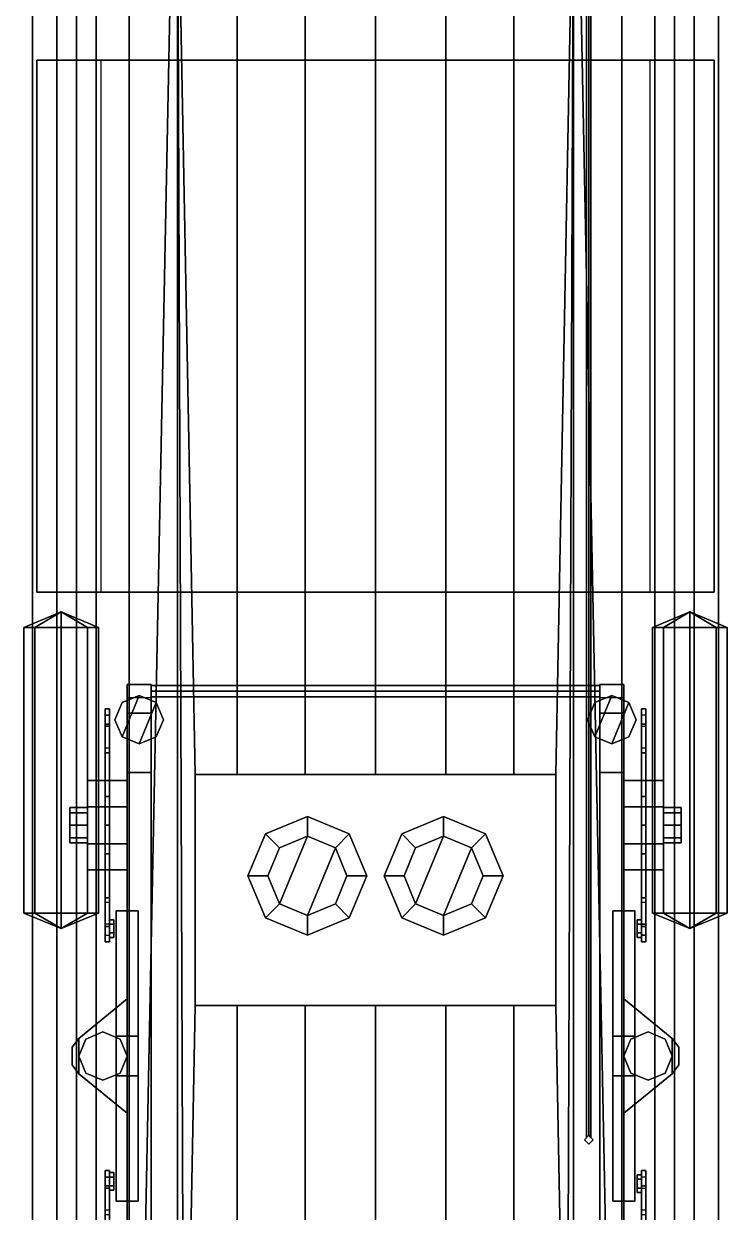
# Model space of a CAD drawing. Extents: x -1.7 to 1.7, y -8.6 to 8.6.
# Drawn here: x -1.6 to 1.6, y -4.12 to 1.28 of the extents above; entities that cross this region are included whole.
import ezdxf

# ---------------------------------------------------------------- set-up
doc = ezdxf.new("R2010")
doc.units = 0
doc.layers.get('0').update_dxf_attribs({"linetype": 'CONTINUOUS'})
doc.layers.add('BOGIE', color=5, linetype='CONTINUOUS')
doc.layers.add('ROOF', color=1, linetype='CONTINUOUS')

msp = doc.modelspace()

# ---------------------------------------------------------------- linework, layer by layer
for points in [[(-1.56, 6.19, 1.78), (-1.56, -7.92, 1.54), (-1.56, -7.92, 3.96), (-1.56, 6.75, 3.96)], [(1.56, -7.92, 1.54), (1.56, 6.19, 1.78), (1.56, 6.75, 3.96), (1.56, -7.92, 3.96)], [(-1.56, 6.39, 1.54), (-1.56, -7.92, 1.54), (-1.56, -7.92, 1.54), (-1.56, 6.19, 1.78)], [(1.56, -7.92, 1.54), (1.56, 6.39, 1.54), (1.56, 6.19, 1.78), (1.56, -7.92, 1.54)], [(-1.54, 1.12, 0.65), (-1.54, -1.3, 0.65), (-1.54, -1.3, 1.54), (-1.54, 1.12, 1.54)], [(1.54, 1.12, 1.54), (1.54, 1.12, 0.65), (-1.54, 1.12, 0.65), (-1.54, 1.12, 1.54)], [(1.54, 1.12, 0.65), (1.25, 1.12, 0.4), (-1.25, 1.12, 0.4), (-1.54, 1.12, 0.65)], [(-1.25, 1.12, 0.4), (-1.25, -1.3, 0.4), (-1.54, -1.3, 0.65), (-1.54, 1.12, 0.65)], [(1.54, -1.3, 0.65), (1.25, -1.3, 0.4), (1.25, 1.12, 0.4), (1.54, 1.12, 0.65)], [(1.54, -1.3, 1.54), (1.54, -1.3, 0.65), (1.54, 1.12, 0.65), (1.54, 1.12, 1.54)], [(-1.54, -1.3, 1.54), (-1.54, -1.3, 0.65), (1.54, -1.3, 0.65), (1.54, -1.3, 1.54)], [(-1.54, -1.3, 0.65), (-1.25, -1.3, 0.4), (1.25, -1.3, 0.4), (1.54, -1.3, 0.65)], [(-1.5502, -1.46, 1.2598), (-1.6, -1.46, 1.38), (-1.43, -1.39, 1.38)], [(-1.6, -1.46, 1.38), (-1.5502, -1.46, 1.5002), (-1.43, -1.39, 1.38)], [(-1.43, -1.46, 1.21), (-1.5502, -1.46, 1.2598), (-1.43, -1.39, 1.38)], [(-1.5502, -1.46, 1.5002), (-1.43, -1.46, 1.55), (-1.43, -1.39, 1.38)], [(-1.26, -1.46, 1.38), (-1.3098, -1.46, 1.2598), (-1.43, -1.39, 1.38)], [(-1.3098, -1.46, 1.2598), (-1.43, -1.46, 1.21), (-1.43, -1.39, 1.38)], [(-1.43, -1.46, 1.55), (-1.3098, -1.46, 1.5002), (-1.43, -1.39, 1.38)], [(-1.3098, -1.46, 1.5002), (-1.26, -1.46, 1.38), (-1.43, -1.39, 1.38)], [(1.3098, -1.46, 1.2598), (1.26, -1.46, 1.38), (1.43, -1.39, 1.38)], [(1.26, -1.46, 1.38), (1.3098, -1.46, 1.5002), (1.43, -1.39, 1.38)], [(1.43, -1.46, 1.21), (1.3098, -1.46, 1.2598), (1.43, -1.39, 1.38)], [(1.3098, -1.46, 1.5002), (1.43, -1.46, 1.55), (1.43, -1.39, 1.38)], [(1.6, -1.46, 1.38), (1.5502, -1.46, 1.2598), (1.43, -1.39, 1.38)], [(1.5502, -1.46, 1.2598), (1.43, -1.46, 1.21), (1.43, -1.39, 1.38)], [(1.43, -1.46, 1.55), (1.5502, -1.46, 1.5002), (1.43, -1.39, 1.38)], [(1.5502, -1.46, 1.5002), (1.6, -1.46, 1.38), (1.43, -1.39, 1.38)], [(-1.5502, -1.46, 1.5002), (-1.6, -1.46, 1.38), (-1.6, -2.76, 1.38), (-1.5502, -2.76, 1.5002)], [(-1.6, -1.46, 1.38), (-1.5502, -1.46, 1.2598), (-1.5502, -2.76, 1.2598), (-1.6, -2.76, 1.38)], [(-1.43, -1.46, 1.55), (-1.5502, -1.46, 1.5002), (-1.5502, -2.76, 1.5002), (-1.43, -2.76, 1.55)], [(-1.5502, -1.46, 1.2598), (-1.43, -1.46, 1.21), (-1.43, -2.76, 1.21), (-1.5502, -2.76, 1.2598)], [(-1.3098, -1.46, 1.5002), (-1.43, -1.46, 1.55), (-1.43, -2.76, 1.55), (-1.3098, -2.76, 1.5002)], [(-1.43, -1.46, 1.21), (-1.3098, -1.46, 1.2598), (-1.3098, -2.76, 1.2598), (-1.43, -2.76, 1.21)], [(-1.26, -1.46, 1.38), (-1.3098, -1.46, 1.5002), (-1.3098, -2.76, 1.5002), (-1.26, -2.76, 1.38)], [(-1.3098, -1.46, 1.2598), (-1.26, -1.46, 1.38), (-1.26, -2.76, 1.38), (-1.3098, -2.76, 1.2598)], [(1.3098, -1.46, 1.5002), (1.26, -1.46, 1.38), (1.26, -2.76, 1.38), (1.3098, -2.76, 1.5002)], [(1.26, -1.46, 1.38), (1.3098, -1.46, 1.2598), (1.3098, -2.76, 1.2598), (1.26, -2.76, 1.38)], [(1.43, -1.46, 1.55), (1.3098, -1.46, 1.5002), (1.3098, -2.76, 1.5002), (1.43, -2.76, 1.55)], [(1.3098, -1.46, 1.2598), (1.43, -1.46, 1.21), (1.43, -2.76, 1.21), (1.3098, -2.76, 1.2598)], [(1.5502, -1.46, 1.5002), (1.43, -1.46, 1.55), (1.43, -2.76, 1.55), (1.5502, -2.76, 1.5002)], [(1.43, -1.46, 1.21), (1.5502, -1.46, 1.2598), (1.5502, -2.76, 1.2598), (1.43, -2.76, 1.21)], [(1.6, -1.46, 1.38), (1.5502, -1.46, 1.5002), (1.5502, -2.76, 1.5002), (1.6, -2.76, 1.38)], [(1.5502, -1.46, 1.2598), (1.6, -1.46, 1.38), (1.6, -2.76, 1.38), (1.5502, -2.76, 1.2598)], [(-1.5502, -2.76, 1.5002), (-1.6, -2.76, 1.38), (-1.43, -2.83, 1.38)], [(-1.6, -2.76, 1.38), (-1.5502, -2.76, 1.2598), (-1.43, -2.83, 1.38)], [(-1.43, -2.76, 1.55), (-1.5502, -2.76, 1.5002), (-1.43, -2.83, 1.38)], [(-1.5502, -2.76, 1.2598), (-1.43, -2.76, 1.21), (-1.43, -2.83, 1.38)], [(-1.26, -2.76, 1.38), (-1.3098, -2.76, 1.5002), (-1.43, -2.83, 1.38)], [(-1.3098, -2.76, 1.5002), (-1.43, -2.76, 1.55), (-1.43, -2.83, 1.38)], [(-1.43, -2.76, 1.21), (-1.3098, -2.76, 1.2598), (-1.43, -2.83, 1.38)], [(-1.3098, -2.76, 1.2598), (-1.26, -2.76, 1.38), (-1.43, -2.83, 1.38)], [(1.3098, -2.76, 1.5002), (1.26, -2.76, 1.38), (1.43, -2.83, 1.38)], [(1.26, -2.76, 1.38), (1.3098, -2.76, 1.2598), (1.43, -2.83, 1.38)], [(1.43, -2.76, 1.55), (1.3098, -2.76, 1.5002), (1.43, -2.83, 1.38)], [(1.3098, -2.76, 1.2598), (1.43, -2.76, 1.21), (1.43, -2.83, 1.38)], [(1.6, -2.76, 1.38), (1.5502, -2.76, 1.5002), (1.43, -2.83, 1.38)], [(1.5502, -2.76, 1.5002), (1.43, -2.76, 1.55), (1.43, -2.83, 1.38)], [(1.43, -2.76, 1.21), (1.5502, -2.76, 1.2598), (1.43, -2.83, 1.38)], [(1.5502, -2.76, 1.2598), (1.6, -2.76, 1.38), (1.43, -2.83, 1.38)]]:
    msp.add_3dface(points)
at = {"layer": 'BOGIE'}
for points in [[(-1.13, -1.72, 0.68), (-1.13, -2.12, 1), (-1.02, -2.12, 1), (-1.02, -1.72, 0.68)], [(-1.13, -1.72, 0.42), (-1.13, -1.85, 0.52), (-1.13, -2.12, 1), (-1.13, -1.72, 0.68)], [(-1.02, -1.72, 0.42), (-1.02, -1.78, 0.31), (-1.13, -1.78, 0.31), (-1.13, -1.72, 0.42)], [(-1.13, -1.78, 0.31), (-1.13, -1.85, 0.31), (-1.13, -1.85, 0.52), (-1.13, -1.72, 0.42)], [(-1.02, -1.72, 0.68), (-1.02, -1.72, 0.42), (-1.13, -1.72, 0.42), (-1.13, -1.72, 0.68)], [(-1.02, -2.12, 1), (-1.02, -1.85, 0.52), (-1.02, -1.72, 0.42), (-1.02, -1.72, 0.68)], [(-1.02, -1.85, 0.52), (-1.02, -1.85, 0.31), (-1.02, -1.78, 0.31), (-1.02, -1.72, 0.42)], [(1.02, -1.75, 0.58), (1.02, -1.724, 0.565), (-1.02, -1.724, 0.565), (-1.02, -1.75, 0.58)], [(1.02, -1.724, 0.565), (1.02, -1.724, 0.535), (-1.02, -1.724, 0.535), (-1.02, -1.724, 0.565)], [(1.02, -1.724, 0.535), (1.02, -1.75, 0.52), (-1.02, -1.75, 0.52), (-1.02, -1.724, 0.535)], [(1.02, -1.75, 0.66), (1.02, -1.724, 0.645), (-1.02, -1.724, 0.645), (-1.02, -1.75, 0.66)], [(1.02, -1.724, 0.645), (1.02, -1.724, 0.615), (-1.02, -1.724, 0.615), (-1.02, -1.724, 0.645)], [(1.02, -1.724, 0.615), (1.02, -1.75, 0.6), (-1.02, -1.75, 0.6), (-1.02, -1.724, 0.615)], [(1.02, -1.72, 0.42), (1.02, -1.85, 0.52), (1.02, -2.12, 1), (1.02, -1.72, 0.68)], [(1.02, -1.72, 0.68), (1.02, -2.12, 1), (1.13, -2.12, 1), (1.13, -1.72, 0.68)], [(1.02, -1.78, 0.31), (1.02, -1.85, 0.31), (1.02, -1.85, 0.52), (1.02, -1.72, 0.42)], [(1.13, -1.72, 0.42), (1.13, -1.78, 0.31), (1.02, -1.78, 0.31), (1.02, -1.72, 0.42)], [(1.13, -1.72, 0.68), (1.13, -1.72, 0.42), (1.02, -1.72, 0.42), (1.02, -1.72, 0.68)], [(1.13, -2.12, 1), (1.13, -1.85, 0.52), (1.13, -1.72, 0.42), (1.13, -1.72, 0.68)], [(1.13, -1.85, 0.52), (1.13, -1.85, 0.31), (1.13, -1.78, 0.31), (1.13, -1.72, 0.42)], [(-1.1528, -1.9578, 0.56), (-1.075, -1.77, 0.56), (-1.1528, -1.8022, 0.56), (-1.185, -1.88, 0.56)], [(-1.075, -1.77, 0.21), (-1.1528, -1.8022, 0.21), (-1.1528, -1.8022, 0.56), (-1.075, -1.77, 0.56)], [(-1.075, -1.99, 0.56), (-0.9972, -1.8022, 0.56), (-1.075, -1.77, 0.56), (-1.1528, -1.9578, 0.56)], [(-0.9972, -1.8022, 0.21), (-1.075, -1.77, 0.21), (-1.075, -1.77, 0.56), (-0.9972, -1.8022, 0.56)], [(1.02, -1.75, 0.52), (1.02, -1.776, 0.535), (-1.02, -1.776, 0.535), (-1.02, -1.75, 0.52)], [(1.02, -1.776, 0.565), (1.02, -1.75, 0.58), (-1.02, -1.75, 0.58), (-1.02, -1.776, 0.565)], [(1.02, -1.75, 0.6), (1.02, -1.776, 0.615), (-1.02, -1.776, 0.615), (-1.02, -1.75, 0.6)], [(1.02, -1.776, 0.645), (1.02, -1.75, 0.66), (-1.02, -1.75, 0.66), (-1.02, -1.776, 0.645)], [(1.02, -1.776, 0.535), (1.02, -1.776, 0.565), (-1.02, -1.776, 0.565), (-1.02, -1.776, 0.535)], [(1.02, -1.776, 0.615), (1.02, -1.776, 0.645), (-1.02, -1.776, 0.645), (-1.02, -1.776, 0.615)], [(0.9972, -1.8022, 0.56), (0.965, -1.88, 0.56), (0.9972, -1.9578, 0.56), (1.075, -1.77, 0.56)], [(1.075, -1.77, 0.21), (0.9972, -1.8022, 0.21), (0.9972, -1.8022, 0.56), (1.075, -1.77, 0.56)], [(1.075, -1.77, 0.56), (0.9972, -1.9578, 0.56), (1.075, -1.99, 0.56), (1.1528, -1.8022, 0.56)], [(1.1528, -1.8022, 0.21), (1.075, -1.77, 0.21), (1.075, -1.77, 0.56), (1.1528, -1.8022, 0.56)], [(-1.23, -1.86, 0.58), (-1.23, -1.91, 0.58), (-1.23, -2.01, 0.69), (-1.23, -1.83, 0.62)], [(-1.23, -1.83, 0.62), (-1.23, -2.01, 0.69), (-1.23, -1.9, 0.75), (-1.23, -1.83, 0.66)], [(-1.23, -1.83, 0.66), (-1.23, -1.9, 0.75), (-1.21, -1.9, 0.75), (-1.21, -1.83, 0.66)], [(-1.21, -1.83, 0.62), (-1.21, -1.86, 0.58), (-1.23, -1.86, 0.58), (-1.23, -1.83, 0.62)], [(-1.21, -1.83, 0.66), (-1.21, -1.83, 0.62), (-1.23, -1.83, 0.62), (-1.23, -1.83, 0.66)], [(-1.21, -2.01, 0.69), (-1.21, -1.91, 0.58), (-1.21, -1.86, 0.58), (-1.21, -1.83, 0.62)], [(-1.21, -1.9, 0.75), (-1.21, -2.01, 0.69), (-1.21, -1.83, 0.62), (-1.21, -1.83, 0.66)], [(-1.1528, -1.8022, 0.21), (-1.185, -1.88, 0.21), (-1.185, -1.88, 0.56), (-1.1528, -1.8022, 0.56)], [(-0.9972, -1.9578, 0.56), (-0.965, -1.88, 0.56), (-0.9972, -1.8022, 0.56), (-1.075, -1.99, 0.56)], [(-0.965, -1.88, 0.21), (-0.9972, -1.8022, 0.21), (-0.9972, -1.8022, 0.56), (-0.965, -1.88, 0.56)], [(0.9972, -1.8022, 0.21), (0.965, -1.88, 0.21), (0.965, -1.88, 0.56), (0.9972, -1.8022, 0.56)], [(1.1528, -1.8022, 0.56), (1.075, -1.99, 0.56), (1.1528, -1.9578, 0.56), (1.185, -1.88, 0.56)], [(1.185, -1.88, 0.21), (1.1528, -1.8022, 0.21), (1.1528, -1.8022, 0.56), (1.185, -1.88, 0.56)], [(1.21, -1.86, 0.58), (1.21, -1.91, 0.58), (1.21, -2.01, 0.69), (1.21, -1.83, 0.62)], [(1.21, -1.83, 0.62), (1.21, -2.01, 0.69), (1.21, -1.9, 0.75), (1.21, -1.83, 0.66)], [(1.21, -1.83, 0.66), (1.21, -1.9, 0.75), (1.23, -1.9, 0.75), (1.23, -1.83, 0.66)], [(1.23, -1.83, 0.62), (1.23, -1.86, 0.58), (1.21, -1.86, 0.58), (1.21, -1.83, 0.62)], [(1.23, -1.83, 0.66), (1.23, -1.83, 0.62), (1.21, -1.83, 0.62), (1.21, -1.83, 0.66)], [(1.23, -2.01, 0.69), (1.23, -1.91, 0.58), (1.23, -1.86, 0.58), (1.23, -1.83, 0.62)], [(1.23, -1.9, 0.75), (1.23, -2.01, 0.69), (1.23, -1.83, 0.62), (1.23, -1.83, 0.66)], [(-1.21, -1.86, 0.58), (-1.21, -1.91, 0.58), (-1.23, -1.91, 0.58), (-1.23, -1.86, 0.58)], [(-1.185, -1.88, 0.21), (-1.1528, -1.9578, 0.21), (-1.1528, -1.9578, 0.56), (-1.185, -1.88, 0.56)], [(-1.13, -1.85, 0.52), (-1.13, -2.12, 0.76), (-1.13, -2.12, 1), (-1.13, -1.85, 0.52)], [(-1.13, -1.85, 0.52), (-1.13, -1.85, 0.31), (-1.02, -1.85, 0.31), (-1.02, -1.85, 0.52)], [(-1.02, -2.12, 1), (-1.02, -2.12, 0.76), (-1.02, -1.85, 0.52)], [(-0.9972, -1.9578, 0.21), (-0.965, -1.88, 0.21), (-0.965, -1.88, 0.56), (-0.9972, -1.9578, 0.56)], [(0.965, -1.88, 0.21), (0.9972, -1.9578, 0.21), (0.9972, -1.9578, 0.56), (0.965, -1.88, 0.56)], [(1.02, -1.85, 0.52), (1.02, -2.12, 0.76), (1.02, -2.12, 1), (1.02, -1.85, 0.52)], [(1.02, -1.85, 0.52), (1.02, -1.85, 0.31), (1.13, -1.85, 0.31), (1.13, -1.85, 0.52)], [(1.13, -2.12, 1), (1.13, -2.12, 0.76), (1.13, -1.85, 0.52)], [(1.1528, -1.9578, 0.21), (1.185, -1.88, 0.21), (1.185, -1.88, 0.56), (1.1528, -1.9578, 0.56)], [(-1.23, -2.01, 0.69), (-1.23, -2.06, 0.72), (-1.23, -2.03, 0.84), (-1.23, -1.9, 0.75)], [(-1.23, -1.9, 0.75), (-1.23, -2.03, 0.84), (-1.21, -2.03, 0.84), (-1.21, -1.9, 0.75)], [(-1.23, -2.01, 0.69), (-1.23, -1.91, 0.58), (-1.21, -1.91, 0.58), (-1.21, -2.01, 0.69)], [(-1.21, -2.03, 0.84), (-1.21, -2.06, 0.72), (-1.21, -2.01, 0.69), (-1.21, -1.9, 0.75)], [(1.21, -2.01, 0.69), (1.21, -2.06, 0.72), (1.21, -2.03, 0.84), (1.21, -1.9, 0.75)], [(1.21, -1.9, 0.75), (1.21, -2.03, 0.84), (1.23, -2.03, 0.84), (1.23, -1.9, 0.75)], [(1.21, -2.01, 0.69), (1.21, -1.91, 0.58), (1.23, -1.91, 0.58), (1.23, -2.01, 0.69)], [(1.23, -2.03, 0.84), (1.23, -2.06, 0.72), (1.23, -2.01, 0.69), (1.23, -1.9, 0.75)], [(-1.1528, -1.9578, 0.21), (-1.075, -1.99, 0.21), (-1.075, -1.99, 0.56), (-1.1528, -1.9578, 0.56)], [(-1.075, -1.99, 0.21), (-0.9972, -1.9578, 0.21), (-0.9972, -1.9578, 0.56), (-1.075, -1.99, 0.56)], [(0.9972, -1.9578, 0.21), (1.075, -1.99, 0.21), (1.075, -1.99, 0.56), (0.9972, -1.9578, 0.56)], [(1.075, -1.99, 0.21), (1.1528, -1.9578, 0.21), (1.1528, -1.9578, 0.56), (1.075, -1.99, 0.56)], [(-1.23, -2.06, 0.72), (-1.23, -2.21, 0.74), (-1.23, -2.23, 0.9), (-1.23, -2.03, 0.84)], [(-1.23, -2.03, 0.84), (-1.23, -2.23, 0.9), (-1.21, -2.23, 0.9), (-1.21, -2.03, 0.84)], [(-1.21, -2.23, 0.9), (-1.21, -2.21, 0.74), (-1.21, -2.06, 0.72), (-1.21, -2.03, 0.84)], [(1.21, -2.03, 0.84), (1.21, -2.23, 0.9), (1.23, -2.23, 0.9), (1.23, -2.03, 0.84)], [(1.21, -2.06, 0.72), (1.21, -2.21, 0.74), (1.21, -2.23, 0.9), (1.21, -2.03, 0.84)], [(1.23, -2.23, 0.9), (1.23, -2.21, 0.74), (1.23, -2.06, 0.72), (1.23, -2.03, 0.84)], [(-1.31, -2.3034, 0.5766), (-1.31, -2.36, 0.6), (-1.31, -2.2758, 0.7233), (-1.31, -2.1567, 0.6042)], [(-1.31, -2.1567, 0.6042), (-1.31, -2.2758, 0.7233), (-1.13, -2.2758, 0.7233), (-1.13, -2.1567, 0.6042)], [(-1.31, -2.3034, 0.4634), (-1.31, -2.28, 0.52), (-1.31, -2.1567, 0.4358), (-1.31, -2.2758, 0.3167)], [(-1.31, -2.2758, 0.3167), (-1.31, -2.1567, 0.4358), (-1.13, -2.1567, 0.4358), (-1.13, -2.2758, 0.3167)], [(-1.31, -2.1567, 0.4358), (-1.31, -2.1567, 0.6042), (-1.13, -2.1567, 0.6042), (-1.13, -2.1567, 0.4358)], [(-1.31, -2.28, 0.52), (-1.31, -2.3034, 0.5766), (-1.31, -2.1567, 0.6042), (-1.31, -2.1567, 0.4358)], [(-1.13, -2.12, 1), (-1.13, -2.12, 0.76), (-1.13, -6.79, 0.76), (-1.13, -6.79, 1)], [(-1.02, -6.79, 1), (-1.02, -2.12, 1), (-1.13, -2.12, 1), (-1.13, -6.79, 1)], [(-1.02, -6.79, 0.76), (-1.02, -2.12, 0.76), (-1.02, -2.12, 1), (-1.02, -6.79, 1)], [(1.02, -2.12, 1), (1.02, -6.79, 1), (1.13, -6.79, 1), (1.13, -2.12, 1)], [(1.02, -2.12, 0.76), (1.02, -6.79, 0.76), (1.02, -6.79, 1), (1.02, -2.12, 1)], [(1.13, -6.79, 1), (1.13, -6.79, 0.76), (1.13, -2.12, 0.76), (1.13, -2.12, 1)], [(1.31, -2.2758, 0.7233), (1.31, -2.1567, 0.6042), (1.13, -2.1567, 0.6042), (1.13, -2.2758, 0.7233)], [(1.31, -2.1567, 0.4358), (1.31, -2.2758, 0.3167), (1.13, -2.2758, 0.3167), (1.13, -2.1567, 0.4358)], [(1.31, -2.1567, 0.6042), (1.31, -2.1567, 0.4358), (1.13, -2.1567, 0.4358), (1.13, -2.1567, 0.6042)], [(1.31, -2.3034, 0.5766), (1.31, -2.28, 0.52), (1.31, -2.1567, 0.6042), (1.31, -2.2758, 0.7233)], [(1.31, -2.3034, 0.4634), (1.31, -2.36, 0.44), (1.31, -2.2758, 0.3167), (1.31, -2.1567, 0.4358)], [(1.31, -2.28, 0.52), (1.31, -2.3034, 0.4634), (1.31, -2.1567, 0.4358), (1.31, -2.1567, 0.6042)], [(-1.23, -2.21, 0.74), (-1.23, -2.36, 0.75), (-1.23, -2.36, 0.91), (-1.23, -2.23, 0.9)], [(-1.21, -2.36, 0.91), (-1.21, -2.36, 0.75), (-1.21, -2.21, 0.74), (-1.21, -2.23, 0.9)], [(1.21, -2.21, 0.74), (1.21, -2.36, 0.75), (1.21, -2.36, 0.91), (1.21, -2.23, 0.9)], [(1.23, -2.36, 0.91), (1.23, -2.36, 0.75), (1.23, -2.21, 0.74), (1.23, -2.23, 0.9)], [(-1.23, -2.23, 0.9), (-1.23, -2.36, 0.91), (-1.21, -2.36, 0.91), (-1.21, -2.23, 0.9)], [(1.21, -2.23, 0.9), (1.21, -2.36, 0.91), (1.23, -2.36, 0.91), (1.23, -2.23, 0.9)], [(-1.39, -2.3034, 0.4634), (-1.39, -2.36, 0.44), (-1.39, -2.4166, 0.4634), (-1.39, -2.28, 0.52)], [(-1.39, -2.28, 0.52), (-1.39, -2.4166, 0.4634), (-1.39, -2.44, 0.52), (-1.39, -2.3034, 0.5766)], [(-1.39, -2.3034, 0.4634), (-1.39, -2.28, 0.52), (-1.31, -2.28, 0.52), (-1.31, -2.3034, 0.4634)], [(-1.39, -2.28, 0.52), (-1.39, -2.3034, 0.5766), (-1.31, -2.3034, 0.5766), (-1.31, -2.28, 0.52)], [(-1.39, -2.3034, 0.5766), (-1.39, -2.44, 0.52), (-1.39, -2.4166, 0.5766), (-1.39, -2.36, 0.6)], [(-1.39, -2.36, 0.44), (-1.39, -2.3034, 0.4634), (-1.31, -2.3034, 0.4634), (-1.31, -2.36, 0.44)], [(-1.39, -2.3034, 0.5766), (-1.39, -2.36, 0.6), (-1.31, -2.36, 0.6), (-1.31, -2.3034, 0.5766)], [(-1.31, -2.36, 0.6), (-1.31, -2.4166, 0.5766), (-1.31, -2.4442, 0.7233), (-1.31, -2.2758, 0.7233)], [(-1.31, -2.36, 0.44), (-1.31, -2.3034, 0.4634), (-1.31, -2.2758, 0.3167), (-1.31, -2.4442, 0.3167)], [(-1.31, -2.4442, 0.3167), (-1.31, -2.2758, 0.3167), (-1.13, -2.2758, 0.3167), (-1.13, -2.4442, 0.3167)], [(-1.31, -2.2758, 0.7233), (-1.31, -2.4442, 0.7233), (-1.13, -2.4442, 0.7233), (-1.13, -2.2758, 0.7233)], [(1.31, -2.2758, 0.3167), (1.31, -2.4442, 0.3167), (1.13, -2.4442, 0.3167), (1.13, -2.2758, 0.3167)], [(1.31, -2.4442, 0.7233), (1.31, -2.2758, 0.7233), (1.13, -2.2758, 0.7233), (1.13, -2.4442, 0.7233)], [(1.31, -2.36, 0.6), (1.31, -2.3034, 0.5766), (1.31, -2.2758, 0.7233), (1.31, -2.4442, 0.7233)], [(1.31, -2.36, 0.44), (1.31, -2.4166, 0.4634), (1.31, -2.4442, 0.3167), (1.31, -2.2758, 0.3167)], [(1.39, -2.3034, 0.5766), (1.39, -2.28, 0.52), (1.31, -2.28, 0.52), (1.31, -2.3034, 0.5766)], [(1.39, -2.28, 0.52), (1.39, -2.3034, 0.4634), (1.31, -2.3034, 0.4634), (1.31, -2.28, 0.52)], [(1.39, -2.36, 0.6), (1.39, -2.3034, 0.5766), (1.31, -2.3034, 0.5766), (1.31, -2.36, 0.6)], [(1.39, -2.3034, 0.4634), (1.39, -2.36, 0.44), (1.31, -2.36, 0.44), (1.31, -2.3034, 0.4634)], [(1.39, -2.4166, 0.5766), (1.39, -2.28, 0.52), (1.39, -2.3034, 0.5766), (1.39, -2.36, 0.6)], [(1.39, -2.44, 0.52), (1.39, -2.3034, 0.4634), (1.39, -2.28, 0.52), (1.39, -2.4166, 0.5766)], [(1.39, -2.4166, 0.4634), (1.39, -2.36, 0.44), (1.39, -2.3034, 0.4634), (1.39, -2.44, 0.52)], [(-1.39, -2.4166, 0.4634), (-1.39, -2.36, 0.44), (-1.31, -2.36, 0.44), (-1.31, -2.4166, 0.4634)], [(-1.39, -2.36, 0.6), (-1.39, -2.4166, 0.5766), (-1.31, -2.4166, 0.5766), (-1.31, -2.36, 0.6)], [(-1.31, -2.4166, 0.4634), (-1.31, -2.36, 0.44), (-1.31, -2.4442, 0.3167), (-1.31, -2.5633, 0.4358)], [(-1.21, -2.49, 0.9), (-1.21, -2.36, 0.91), (-1.23, -2.36, 0.91), (-1.23, -2.49, 0.9)], [(-1.23, -2.36, 0.91), (-1.23, -2.36, 0.75), (-1.23, -2.51, 0.74), (-1.23, -2.49, 0.9)], [(-1.21, -2.51, 0.74), (-1.21, -2.36, 0.75), (-1.21, -2.36, 0.91), (-1.21, -2.49, 0.9)], [(1.23, -2.49, 0.9), (1.23, -2.36, 0.91), (1.21, -2.36, 0.91), (1.21, -2.49, 0.9)], [(1.21, -2.36, 0.91), (1.21, -2.36, 0.75), (1.21, -2.51, 0.74), (1.21, -2.49, 0.9)], [(1.23, -2.51, 0.74), (1.23, -2.36, 0.75), (1.23, -2.36, 0.91), (1.23, -2.49, 0.9)], [(1.31, -2.4166, 0.5766), (1.31, -2.36, 0.6), (1.31, -2.4442, 0.7233), (1.31, -2.5633, 0.6042)], [(1.39, -2.4166, 0.5766), (1.39, -2.36, 0.6), (1.31, -2.36, 0.6), (1.31, -2.4166, 0.5766)], [(1.39, -2.36, 0.44), (1.39, -2.4166, 0.4634), (1.31, -2.4166, 0.4634), (1.31, -2.36, 0.44)], [(-1.39, -2.44, 0.52), (-1.39, -2.4166, 0.4634), (-1.31, -2.4166, 0.4634), (-1.31, -2.44, 0.52)], [(-1.39, -2.4166, 0.5766), (-1.39, -2.44, 0.52), (-1.31, -2.44, 0.52), (-1.31, -2.4166, 0.5766)], [(-1.31, -2.4166, 0.5766), (-1.31, -2.44, 0.52), (-1.31, -2.5633, 0.6042), (-1.31, -2.4442, 0.7233)], [(-1.31, -2.44, 0.52), (-1.31, -2.4166, 0.4634), (-1.31, -2.5633, 0.4358), (-1.31, -2.5633, 0.6042)], [(1.31, -2.4166, 0.4634), (1.31, -2.44, 0.52), (1.31, -2.5633, 0.4358), (1.31, -2.4442, 0.3167)], [(1.39, -2.44, 0.52), (1.39, -2.4166, 0.5766), (1.31, -2.4166, 0.5766), (1.31, -2.44, 0.52)], [(1.39, -2.4166, 0.4634), (1.39, -2.44, 0.52), (1.31, -2.44, 0.52), (1.31, -2.4166, 0.4634)], [(1.31, -2.44, 0.52), (1.31, -2.4166, 0.5766), (1.31, -2.5633, 0.6042), (1.31, -2.5633, 0.4358)], [(-1.31, -2.4442, 0.7233), (-1.31, -2.5633, 0.6042), (-1.13, -2.5633, 0.6042), (-1.13, -2.4442, 0.7233)], [(-1.31, -2.5633, 0.4358), (-1.31, -2.4442, 0.3167), (-1.13, -2.4442, 0.3167), (-1.13, -2.5633, 0.4358)], [(1.31, -2.5633, 0.6042), (1.31, -2.4442, 0.7233), (1.13, -2.4442, 0.7233), (1.13, -2.5633, 0.6042)], [(1.31, -2.4442, 0.3167), (1.31, -2.5633, 0.4358), (1.13, -2.5633, 0.4358), (1.13, -2.4442, 0.3167)], [(-1.23, -2.49, 0.9), (-1.23, -2.51, 0.74), (-1.23, -2.66, 0.72), (-1.23, -2.69, 0.84)], [(-1.21, -2.69, 0.84), (-1.21, -2.49, 0.9), (-1.23, -2.49, 0.9), (-1.23, -2.69, 0.84)], [(-1.21, -2.66, 0.72), (-1.21, -2.51, 0.74), (-1.21, -2.49, 0.9), (-1.21, -2.69, 0.84)], [(1.21, -2.49, 0.9), (1.21, -2.51, 0.74), (1.21, -2.66, 0.72), (1.21, -2.69, 0.84)], [(1.23, -2.69, 0.84), (1.23, -2.49, 0.9), (1.21, -2.49, 0.9), (1.21, -2.69, 0.84)], [(1.23, -2.66, 0.72), (1.23, -2.51, 0.74), (1.23, -2.49, 0.9), (1.23, -2.69, 0.84)], [(-1.31, -2.5633, 0.6042), (-1.31, -2.5633, 0.4358), (-1.13, -2.5633, 0.4358), (-1.13, -2.5633, 0.6042)], [(1.31, -2.5633, 0.4358), (1.31, -2.5633, 0.6042), (1.13, -2.5633, 0.6042), (1.13, -2.5633, 0.4358)], [(-1.23, -2.69, 0.84), (-1.23, -2.66, 0.72), (-1.23, -2.71, 0.69), (-1.23, -2.82, 0.75)], [(-1.21, -2.82, 0.75), (-1.21, -2.69, 0.84), (-1.23, -2.69, 0.84), (-1.23, -2.82, 0.75)], [(-1.21, -2.71, 0.69), (-1.21, -2.66, 0.72), (-1.21, -2.69, 0.84), (-1.21, -2.82, 0.75)], [(1.21, -2.69, 0.84), (1.21, -2.66, 0.72), (1.21, -2.71, 0.69), (1.21, -2.82, 0.75)], [(1.23, -2.82, 0.75), (1.23, -2.69, 0.84), (1.21, -2.69, 0.84), (1.21, -2.82, 0.75)], [(1.23, -2.71, 0.69), (1.23, -2.66, 0.72), (1.23, -2.69, 0.84), (1.23, -2.82, 0.75)], [(-1.23, -2.82, 0.75), (-1.23, -2.71, 0.69), (-1.23, -2.89, 0.62), (-1.23, -2.89, 0.66)], [(-1.23, -2.71, 0.69), (-1.23, -2.81, 0.58), (-1.23, -2.86, 0.58), (-1.23, -2.89, 0.62)], [(-1.21, -2.71, 0.69), (-1.21, -2.81, 0.58), (-1.23, -2.81, 0.58), (-1.23, -2.71, 0.69)], [(-1.21, -2.89, 0.62), (-1.21, -2.71, 0.69), (-1.21, -2.82, 0.75), (-1.21, -2.89, 0.66)], [(-1.21, -2.86, 0.58), (-1.21, -2.81, 0.58), (-1.21, -2.71, 0.69), (-1.21, -2.89, 0.62)], [(-1.18, -2.75, 0.5), (-1.18, -3.32, 0.65), (-1.08, -3.32, 0.65), (-1.08, -2.75, 0.5)], [(-1.08, -2.75, 0.5), (-1.08, -2.75, 0.45), (-1.18, -2.75, 0.45), (-1.18, -2.75, 0.5)], [(-1.18, -2.75, 0.45), (-1.18, -3.5, 0.65), (-1.18, -3.32, 0.65), (-1.18, -2.75, 0.5)], [(-1.18, -3.5, 0.65), (-1.18, -2.75, 0.45), (-1.18, -4.07, 0.45), (-1.18, -4.07, 0.5)], [(-1.08, -3.32, 0.65), (-1.08, -3.5, 0.65), (-1.08, -2.75, 0.45), (-1.08, -2.75, 0.5)], [(-1.08, -4.07, 0.45), (-1.08, -2.75, 0.45), (-1.08, -3.5, 0.65), (-1.08, -4.07, 0.5)], [(1.18, -2.75, 0.5), (1.18, -2.75, 0.45), (1.08, -2.75, 0.45), (1.08, -2.75, 0.5)], [(1.08, -2.75, 0.5), (1.08, -3.32, 0.65), (1.18, -3.32, 0.65), (1.18, -2.75, 0.5)], [(1.08, -2.75, 0.45), (1.08, -4.07, 0.45), (1.08, -3.32, 0.65), (1.08, -2.75, 0.5)], [(1.18, -3.32, 0.65), (1.18, -4.07, 0.45), (1.18, -2.75, 0.45), (1.18, -2.75, 0.5)], [(1.21, -2.82, 0.75), (1.21, -2.71, 0.69), (1.21, -2.89, 0.62), (1.21, -2.89, 0.66)], [(1.21, -2.71, 0.69), (1.21, -2.81, 0.58), (1.21, -2.86, 0.58), (1.21, -2.89, 0.62)], [(1.23, -2.71, 0.69), (1.23, -2.81, 0.58), (1.21, -2.81, 0.58), (1.21, -2.71, 0.69)], [(1.23, -2.89, 0.62), (1.23, -2.71, 0.69), (1.23, -2.82, 0.75), (1.23, -2.89, 0.66)], [(1.23, -2.86, 0.58), (1.23, -2.81, 0.58), (1.23, -2.71, 0.69), (1.23, -2.89, 0.62)], [(-1.21, -2.85, 0.68), (-1.21, -2.81, 0.68), (-1.21, -2.79, 0.64), (-1.21, -2.87, 0.64)], [(-1.21, -2.81, 0.38), (-1.21, -2.85, 0.38), (-1.21, -2.87, 0.42), (-1.21, -2.79, 0.42)], [(-1.21, -2.79, 0.42), (-1.21, -2.87, 0.42), (-1.21, -2.87, 0.64), (-1.21, -2.79, 0.64)], [(-1.21, -2.79, 0.64), (-1.21, -2.81, 0.68), (-1.19, -2.81, 0.68), (-1.19, -2.79, 0.64)], [(-1.19, -2.79, 0.42), (-1.19, -2.81, 0.38), (-1.21, -2.81, 0.38), (-1.21, -2.79, 0.42)], [(-1.19, -2.79, 0.64), (-1.19, -2.79, 0.42), (-1.21, -2.79, 0.42), (-1.21, -2.79, 0.64)], [(-1.19, -2.85, 0.68), (-1.19, -2.81, 0.68), (-1.21, -2.81, 0.68), (-1.21, -2.85, 0.68)], [(-1.19, -2.87, 0.42), (-1.19, -2.85, 0.38), (-1.19, -2.81, 0.38), (-1.19, -2.79, 0.42)], [(-1.19, -2.87, 0.64), (-1.19, -2.87, 0.42), (-1.19, -2.79, 0.42), (-1.19, -2.79, 0.64)], [(1.21, -2.79, 0.42), (1.21, -2.81, 0.38), (1.19, -2.81, 0.38), (1.19, -2.79, 0.42)], [(1.19, -2.79, 0.42), (1.19, -2.81, 0.38), (1.19, -2.85, 0.38), (1.19, -2.87, 0.42)], [(1.19, -2.79, 0.64), (1.19, -2.79, 0.42), (1.19, -2.87, 0.42), (1.19, -2.87, 0.64)], [(1.21, -2.79, 0.64), (1.21, -2.79, 0.42), (1.19, -2.79, 0.42), (1.19, -2.79, 0.64)], [(1.19, -2.79, 0.64), (1.19, -2.81, 0.68), (1.21, -2.81, 0.68), (1.21, -2.79, 0.64)], [(1.19, -2.81, 0.68), (1.19, -2.85, 0.68), (1.21, -2.85, 0.68), (1.21, -2.81, 0.68)], [(1.21, -2.85, 0.38), (1.21, -2.81, 0.38), (1.21, -2.79, 0.42), (1.21, -2.87, 0.42)], [(1.21, -2.87, 0.42), (1.21, -2.79, 0.42), (1.21, -2.79, 0.64), (1.21, -2.87, 0.64)], [(1.21, -2.81, 0.68), (1.21, -2.85, 0.68), (1.21, -2.87, 0.64), (1.21, -2.79, 0.64)], [(1.21, -2.86, 0.58), (1.21, -2.81, 0.58), (1.23, -2.81, 0.58), (1.23, -2.86, 0.58)], [(-1.21, -2.89, 0.66), (-1.21, -2.82, 0.75), (-1.23, -2.82, 0.75), (-1.23, -2.89, 0.66)], [(-1.23, -2.89, 0.62), (-1.23, -2.86, 0.58), (-1.21, -2.86, 0.58), (-1.21, -2.89, 0.62)], [(-1.19, -2.87, 0.64), (-1.19, -2.85, 0.68), (-1.21, -2.85, 0.68), (-1.21, -2.87, 0.64)], [(-1.21, -2.87, 0.42), (-1.21, -2.85, 0.38), (-1.19, -2.85, 0.38), (-1.19, -2.87, 0.42)], [(1.19, -2.87, 0.42), (1.19, -2.85, 0.38), (1.21, -2.85, 0.38), (1.21, -2.87, 0.42)], [(1.21, -2.87, 0.64), (1.21, -2.85, 0.68), (1.19, -2.85, 0.68), (1.19, -2.87, 0.64)], [(1.23, -2.89, 0.66), (1.23, -2.82, 0.75), (1.21, -2.82, 0.75), (1.21, -2.89, 0.66)], [(1.21, -2.89, 0.62), (1.21, -2.86, 0.58), (1.23, -2.86, 0.58), (1.23, -2.89, 0.62)], [(-1.23, -2.89, 0.66), (-1.23, -2.89, 0.62), (-1.21, -2.89, 0.62), (-1.21, -2.89, 0.66)], [(-1.21, -2.87, 0.64), (-1.21, -2.87, 0.42), (-1.19, -2.87, 0.42), (-1.19, -2.87, 0.64)], [(1.19, -2.87, 0.64), (1.19, -2.87, 0.42), (1.21, -2.87, 0.42), (1.21, -2.87, 0.64)], [(1.21, -2.89, 0.66), (1.21, -2.89, 0.62), (1.23, -2.89, 0.62), (1.23, -2.89, 0.66)], [(-1.13, -3.15, 0.76), (-1.13, -3.15, 0.73), (-1.35, -3.33, 0.73), (-1.35, -3.33, 0.76)], [(-1.13, -3.67, 0.76), (-1.13, -3.15, 0.76), (-1.35, -3.33, 0.76), (-1.35, -3.49, 0.76)], [(1.35, -3.33, 0.76), (1.35, -3.33, 0.73), (1.13, -3.15, 0.73), (1.13, -3.15, 0.76)], [(1.13, -3.15, 0.76), (1.13, -3.67, 0.76), (1.35, -3.49, 0.76), (1.35, -3.33, 0.76)], [(-1.35, -3.33, 0.76), (-1.35, -3.33, 0.73), (-1.38, -3.37, 0.73), (-1.38, -3.37, 0.76)], [(-1.38, -3.37, 0.76), (-1.38, -3.45, 0.76), (-1.35, -3.49, 0.76), (-1.35, -3.33, 0.76)], [(-1.3178, -3.3322, 0.38), (-1.35, -3.41, 0.38), (-1.35, -3.41, 0.73), (-1.3178, -3.3322, 0.73)], [(-1.24, -3.3, 0.38), (-1.3178, -3.3322, 0.38), (-1.3178, -3.3322, 0.73), (-1.24, -3.3, 0.73)], [(-1.1622, -3.3322, 0.38), (-1.24, -3.3, 0.38), (-1.24, -3.3, 0.73), (-1.1622, -3.3322, 0.73)], [(-1.18, -3.32, 0.65), (-1.18, -3.5, 0.65), (-1.08, -3.5, 0.65), (-1.08, -3.32, 0.65)], [(-1.13, -3.41, 0.38), (-1.1622, -3.3322, 0.38), (-1.1622, -3.3322, 0.73), (-1.13, -3.41, 0.73)], [(1.18, -3.5, 0.65), (1.18, -3.32, 0.65), (1.08, -3.32, 0.65), (1.08, -3.5, 0.65)], [(1.08, -3.5, 0.65), (1.08, -3.32, 0.65), (1.08, -4.07, 0.45), (1.08, -4.07, 0.5)], [(1.1622, -3.3322, 0.38), (1.13, -3.41, 0.38), (1.13, -3.41, 0.73), (1.1622, -3.3322, 0.73)], [(1.24, -3.3, 0.38), (1.1622, -3.3322, 0.38), (1.1622, -3.3322, 0.73), (1.24, -3.3, 0.73)], [(1.18, -4.07, 0.45), (1.18, -3.32, 0.65), (1.18, -3.5, 0.65), (1.18, -4.07, 0.5)], [(1.3178, -3.3322, 0.38), (1.24, -3.3, 0.38), (1.24, -3.3, 0.73), (1.3178, -3.3322, 0.73)], [(1.35, -3.41, 0.38), (1.3178, -3.3322, 0.38), (1.3178, -3.3322, 0.73), (1.35, -3.41, 0.73)], [(1.38, -3.45, 0.76), (1.38, -3.37, 0.76), (1.35, -3.33, 0.76), (1.35, -3.49, 0.76)], [(1.38, -3.37, 0.76), (1.38, -3.37, 0.73), (1.35, -3.33, 0.73), (1.35, -3.33, 0.76)], [(-1.38, -3.37, 0.73), (-1.38, -3.45, 0.73), (-1.38, -3.45, 0.76), (-1.38, -3.37, 0.76)], [(1.38, -3.45, 0.73), (1.38, -3.37, 0.73), (1.38, -3.37, 0.76), (1.38, -3.45, 0.76)], [(-1.38, -3.45, 0.76), (-1.38, -3.45, 0.73), (-1.35, -3.49, 0.73), (-1.35, -3.49, 0.76)], [(-1.35, -3.41, 0.38), (-1.3178, -3.4878, 0.38), (-1.3178, -3.4878, 0.73), (-1.35, -3.41, 0.73)], [(-1.1622, -3.4878, 0.38), (-1.13, -3.41, 0.38), (-1.13, -3.41, 0.73), (-1.1622, -3.4878, 0.73)], [(1.13, -3.41, 0.38), (1.1622, -3.4878, 0.38), (1.1622, -3.4878, 0.73), (1.13, -3.41, 0.73)], [(1.3178, -3.4878, 0.38), (1.35, -3.41, 0.38), (1.35, -3.41, 0.73), (1.3178, -3.4878, 0.73)], [(1.35, -3.49, 0.76), (1.35, -3.49, 0.73), (1.38, -3.45, 0.73), (1.38, -3.45, 0.76)], [(-1.35, -3.49, 0.76), (-1.35, -3.49, 0.73), (-1.13, -3.67, 0.73), (-1.13, -3.67, 0.76)], [(-1.3178, -3.4878, 0.38), (-1.24, -3.52, 0.38), (-1.24, -3.52, 0.73), (-1.3178, -3.4878, 0.73)], [(-1.24, -3.52, 0.38), (-1.1622, -3.4878, 0.38), (-1.1622, -3.4878, 0.73), (-1.24, -3.52, 0.73)], [(-1.08, -4.07, 0.5), (-1.08, -3.5, 0.65), (-1.18, -3.5, 0.65), (-1.18, -4.07, 0.5)], [(1.18, -4.07, 0.5), (1.18, -3.5, 0.65), (1.08, -3.5, 0.65), (1.08, -4.07, 0.5)], [(1.13, -3.67, 0.76), (1.13, -3.67, 0.73), (1.35, -3.49, 0.73), (1.35, -3.49, 0.76)], [(1.1622, -3.4878, 0.38), (1.24, -3.52, 0.38), (1.24, -3.52, 0.73), (1.1622, -3.4878, 0.73)], [(1.24, -3.52, 0.38), (1.3178, -3.4878, 0.38), (1.3178, -3.4878, 0.73), (1.24, -3.52, 0.73)], [(-1.23, -3.96, 0.58), (-1.23, -4.01, 0.58), (-1.23, -4.11, 0.69), (-1.23, -3.93, 0.62)], [(-1.23, -3.93, 0.62), (-1.23, -4.11, 0.69), (-1.23, -4, 0.75), (-1.23, -3.93, 0.66)], [(-1.23, -3.93, 0.66), (-1.23, -4, 0.75), (-1.21, -4, 0.75), (-1.21, -3.93, 0.66)], [(-1.21, -3.93, 0.62), (-1.21, -3.96, 0.58), (-1.23, -3.96, 0.58), (-1.23, -3.93, 0.62)], [(-1.21, -3.93, 0.66), (-1.21, -3.93, 0.62), (-1.23, -3.93, 0.62), (-1.23, -3.93, 0.66)], [(-1.21, -4.11, 0.69), (-1.21, -4.01, 0.58), (-1.21, -3.96, 0.58), (-1.21, -3.93, 0.62)], [(-1.21, -4, 0.75), (-1.21, -4.11, 0.69), (-1.21, -3.93, 0.62), (-1.21, -3.93, 0.66)], [(-1.21, -3.94, 0.42), (-1.21, -4.02, 0.42), (-1.21, -4.02, 0.64), (-1.21, -3.94, 0.64)], [(-1.19, -3.94, 0.64), (-1.19, -3.94, 0.42), (-1.21, -3.94, 0.42), (-1.21, -3.94, 0.64)], [(-1.21, -3.96, 0.38), (-1.21, -4, 0.38), (-1.21, -4.02, 0.42), (-1.21, -3.94, 0.42)], [(-1.19, -3.94, 0.42), (-1.19, -3.96, 0.38), (-1.21, -3.96, 0.38), (-1.21, -3.94, 0.42)], [(-1.21, -4, 0.68), (-1.21, -3.96, 0.68), (-1.21, -3.94, 0.64), (-1.21, -4.02, 0.64)], [(-1.21, -3.94, 0.64), (-1.21, -3.96, 0.68), (-1.19, -3.96, 0.68), (-1.19, -3.94, 0.64)], [(-1.19, -4.02, 0.64), (-1.19, -4.02, 0.42), (-1.19, -3.94, 0.42), (-1.19, -3.94, 0.64)], [(-1.19, -4.02, 0.42), (-1.19, -4, 0.38), (-1.19, -3.96, 0.38), (-1.19, -3.94, 0.42)], [(1.21, -3.96, 0.58), (1.21, -4.01, 0.58), (1.21, -4.11, 0.69), (1.21, -3.93, 0.62)], [(1.21, -3.93, 0.62), (1.21, -4.11, 0.69), (1.21, -4, 0.75), (1.21, -3.93, 0.66)], [(1.21, -3.93, 0.66), (1.21, -4, 0.75), (1.23, -4, 0.75), (1.23, -3.93, 0.66)], [(1.23, -3.93, 0.62), (1.23, -3.96, 0.58), (1.21, -3.96, 0.58), (1.21, -3.93, 0.62)], [(1.23, -3.93, 0.66), (1.23, -3.93, 0.62), (1.21, -3.93, 0.62), (1.21, -3.93, 0.66)], [(1.23, -4.11, 0.69), (1.23, -4.01, 0.58), (1.23, -3.96, 0.58), (1.23, -3.93, 0.62)], [(1.23, -4, 0.75), (1.23, -4.11, 0.69), (1.23, -3.93, 0.62), (1.23, -3.93, 0.66)], [(-1.21, -3.96, 0.58), (-1.21, -4.01, 0.58), (-1.23, -4.01, 0.58), (-1.23, -3.96, 0.58)], [(-1.19, -4, 0.68), (-1.19, -3.96, 0.68), (-1.21, -3.96, 0.68), (-1.21, -4, 0.68)], [(1.19, -3.95, 0.64), (1.19, -3.97, 0.68), (1.21, -3.97, 0.68), (1.21, -3.95, 0.64)], [(1.19, -3.95, 0.42), (1.19, -3.97, 0.38), (1.19, -4.01, 0.38), (1.19, -4.03, 0.42)], [(1.19, -3.95, 0.64), (1.19, -3.95, 0.42), (1.19, -4.03, 0.42), (1.19, -4.03, 0.64)], [(1.21, -3.95, 0.42), (1.21, -3.97, 0.38), (1.19, -3.97, 0.38), (1.19, -3.95, 0.42)], [(1.21, -3.95, 0.64), (1.21, -3.95, 0.42), (1.19, -3.95, 0.42), (1.19, -3.95, 0.64)], [(1.19, -3.97, 0.68), (1.19, -4.01, 0.68), (1.21, -4.01, 0.68), (1.21, -3.97, 0.68)], [(1.21, -3.97, 0.68), (1.21, -4.01, 0.68), (1.21, -4.03, 0.64), (1.21, -3.95, 0.64)], [(1.21, -4.01, 0.38), (1.21, -3.97, 0.38), (1.21, -3.95, 0.42), (1.21, -4.03, 0.42)], [(1.21, -4.03, 0.42), (1.21, -3.95, 0.42), (1.21, -3.95, 0.64), (1.21, -4.03, 0.64)], [(-1.23, -4.11, 0.69), (-1.23, -4.16, 0.72), (-1.23, -4.13, 0.84), (-1.23, -4, 0.75)], [(-1.23, -4, 0.75), (-1.23, -4.13, 0.84), (-1.21, -4.13, 0.84), (-1.21, -4, 0.75)], [(-1.23, -4.11, 0.69), (-1.23, -4.01, 0.58), (-1.21, -4.01, 0.58), (-1.21, -4.11, 0.69)], [(-1.21, -4.02, 0.42), (-1.21, -4, 0.38), (-1.19, -4, 0.38), (-1.19, -4.02, 0.42)], [(-1.19, -4.02, 0.64), (-1.19, -4, 0.68), (-1.21, -4, 0.68), (-1.21, -4.02, 0.64)], [(-1.21, -4.13, 0.84), (-1.21, -4.16, 0.72), (-1.21, -4.11, 0.69), (-1.21, -4, 0.75)], [(-1.21, -4.02, 0.64), (-1.21, -4.02, 0.42), (-1.19, -4.02, 0.42), (-1.19, -4.02, 0.64)], [(1.21, -4.03, 0.64), (1.21, -4.01, 0.68), (1.19, -4.01, 0.68), (1.19, -4.03, 0.64)], [(1.19, -4.03, 0.42), (1.19, -4.01, 0.38), (1.21, -4.01, 0.38), (1.21, -4.03, 0.42)], [(1.19, -4.03, 0.64), (1.19, -4.03, 0.42), (1.21, -4.03, 0.42), (1.21, -4.03, 0.64)], [(1.21, -4.11, 0.69), (1.21, -4.16, 0.72), (1.21, -4.13, 0.84), (1.21, -4, 0.75)], [(1.21, -4, 0.75), (1.21, -4.13, 0.84), (1.23, -4.13, 0.84), (1.23, -4, 0.75)], [(1.21, -4.11, 0.69), (1.21, -4.01, 0.58), (1.23, -4.01, 0.58), (1.23, -4.11, 0.69)], [(1.23, -4.13, 0.84), (1.23, -4.16, 0.72), (1.23, -4.11, 0.69), (1.23, -4, 0.75)], [(-1.18, -4.07, 0.5), (-1.18, -4.07, 0.45), (-1.08, -4.07, 0.45), (-1.08, -4.07, 0.5)], [(1.08, -4.07, 0.5), (1.08, -4.07, 0.45), (1.18, -4.07, 0.45), (1.18, -4.07, 0.5)]]:
    msp.add_3dface(points, dxfattribs=at)
at = {"layer": 'ROOF'}
for points in [[(-1.56, 6.75, 3.96), (-1.56, -7.92, 3.96), (-1.45, -7.92, 4.2), (-1.45, 6.75, 4.2)], [(-1.45, 6.75, 4.2), (-1.45, -7.92, 4.2), (-1.36, -7.92, 4.3), (-1.36, 6.75, 4.3)], [(-1.36, 6.75, 4.3), (-1.36, -7.92, 4.3), (-1.27, -7.92, 4.35), (-1.27, 6.75, 4.35)], [(-1.27, 6.75, 4.35), (-1.27, -7.92, 4.35), (-1.12, -7.92, 4.4), (-1.12, 6.75, 4.4)], [(-1.12, 6.75, 4.4), (-1.12, -7.92, 4.4), (-0.92, 2.11, 4.4545), (-0.92, 3.78, 4.4545)], [(1.12, -7.92, 4.4), (1.12, 6.75, 4.4), (0.92, 3.78, 4.4545), (0.92, 2.11, 4.4545)], [(1.27, -7.92, 4.35), (1.27, 6.75, 4.35), (1.12, 6.75, 4.4), (1.12, -7.92, 4.4)], [(1.36, -7.92, 4.3), (1.36, 6.75, 4.3), (1.27, 6.75, 4.35), (1.27, -7.92, 4.35)], [(1.45, -7.92, 4.2), (1.45, 6.75, 4.2), (1.36, 6.75, 4.3), (1.36, -7.92, 4.3)], [(1.56, -7.92, 3.96), (1.56, 6.75, 3.96), (1.45, 6.75, 4.2), (1.45, -7.92, 4.2)], [(0.97, 4.7, 5.16), (0.96, 4.71, 5.15), (0.96, -3.78, 5.15), (0.97, -3.77, 5.16)], [(0.96, 4.71, 5.15), (0.97, 4.7, 5.14), (0.97, -3.77, 5.14), (0.96, -3.78, 5.15)], [(0.98, 4.71, 5.15), (0.97, 4.7, 5.16), (0.97, -3.77, 5.16), (0.98, -3.78, 5.15)], [(0.97, 4.7, 5.14), (0.98, 4.71, 5.15), (0.98, -3.78, 5.15), (0.97, -3.77, 5.14)], [(-0.92, 2.11, 4.4545), (-1.12, -7.92, 4.4), (-0.9, -7.92, 4.46), (-0.9, 2.11, 4.46)], [(-0.9, 2.11, 4.46), (-0.82, -2.13, 4.4778), (-0.63, -2.13, 4.52), (-0.63, 2.11, 4.52)], [(-0.9, 2.11, 4.46), (-0.9, -7.92, 4.46), (-0.87, -7.58, 4.4667), (-0.87, -5.82, 4.4667)], [(-0.9, 2.11, 4.46), (-0.87, -5.82, 4.4667), (-0.82, -3.18, 4.4778), (-0.82, -2.13, 4.4778)], [(-0.63, 2.11, 4.52), (-0.63, -2.13, 4.52), (-0.32, -2.13, 4.55), (-0.32, 2.11, 4.55)], [(-0.32, 2.11, 4.55), (-0.32, -2.13, 4.55), (0, -2.13, 4.56), (0, 2.11, 4.56)], [(0, 2.11, 4.56), (0, -2.13, 4.56), (0.32, -2.13, 4.55), (0.32, 2.11, 4.55)], [(0.63, -2.13, 4.52), (0.63, 2.11, 4.52), (0.32, 2.11, 4.55), (0.32, -2.13, 4.55)], [(0.82, -2.13, 4.4778), (0.9, 2.11, 4.46), (0.63, 2.11, 4.52), (0.63, -2.13, 4.52)], [(0.87, -5.82, 4.4667), (0.9, 2.11, 4.46), (0.82, -2.13, 4.4778), (0.82, -3.18, 4.4778)], [(0.9, -7.92, 4.46), (0.9, 2.11, 4.46), (0.87, -5.82, 4.4667), (0.87, -7.58, 4.4667)], [(1.12, -7.92, 4.4), (0.92, 2.11, 4.4545), (0.9, 2.11, 4.46), (0.9, -7.92, 4.46)], [(-0.82, -2.13, 4.4778), (-0.82, -3.18, 4.4778), (-0.82, -3.18, 4.61), (-0.82, -2.13, 4.61)], [(0.82, -2.13, 4.61), (0, -2.13, 4.56), (0, -2.13, 4.56), (-0.82, -2.13, 4.61)], [(-0.82, -2.13, 4.61), (-0.82, -3.18, 4.61), (0.82, -3.18, 4.61), (0.82, -2.13, 4.61)], [(0, -2.13, 4.56), (-0.32, -2.13, 4.55), (-0.32, -2.13, 4.55), (-0.82, -2.13, 4.61)], [(-0.32, -2.13, 4.55), (-0.63, -2.13, 4.52), (-0.63, -2.13, 4.52), (-0.82, -2.13, 4.61)], [(-0.63, -2.13, 4.52), (-0.82, -2.13, 4.4778), (-0.82, -2.13, 4.4778), (-0.82, -2.13, 4.61)], [(0.32, -2.13, 4.55), (0, -2.13, 4.56), (0, -2.13, 4.56), (0.82, -2.13, 4.61)], [(0.63, -2.13, 4.52), (0.32, -2.13, 4.55), (0.32, -2.13, 4.55), (0.82, -2.13, 4.61)], [(0.82, -2.13, 4.4778), (0.63, -2.13, 4.52), (0.63, -2.13, 4.52), (0.82, -2.13, 4.61)], [(0.82, -3.18, 4.61), (0.82, -3.18, 4.4778), (0.82, -2.13, 4.4778), (0.82, -2.13, 4.61)], [(-0.31, -2.32, 4.61), (-0.5009, -2.3991, 4.61), (-0.5009, -2.3991, 4.71), (-0.31, -2.32, 4.71)], [(-0.31, -2.32, 4.71), (-0.5009, -2.3991, 4.71), (-0.4373, -2.4627, 4.71), (-0.31, -2.41, 4.71)], [(-0.1191, -2.3991, 4.61), (-0.31, -2.32, 4.61), (-0.31, -2.32, 4.71), (-0.1191, -2.3991, 4.71)], [(-0.1191, -2.3991, 4.71), (-0.31, -2.32, 4.71), (-0.31, -2.41, 4.71), (-0.1827, -2.4627, 4.71)], [(0.31, -2.32, 4.61), (0.1191, -2.3991, 4.61), (0.1191, -2.3991, 4.71), (0.31, -2.32, 4.71)], [(0.31, -2.32, 4.71), (0.1191, -2.3991, 4.71), (0.1827, -2.4627, 4.71), (0.31, -2.41, 4.71)], [(0.5009, -2.3991, 4.61), (0.31, -2.32, 4.61), (0.31, -2.32, 4.71), (0.5009, -2.3991, 4.71)], [(0.5009, -2.3991, 4.71), (0.31, -2.32, 4.71), (0.31, -2.41, 4.71), (0.4373, -2.4627, 4.71)], [(-0.5009, -2.3991, 4.61), (-0.58, -2.59, 4.61), (-0.58, -2.59, 4.71), (-0.5009, -2.3991, 4.71)], [(-0.5009, -2.3991, 4.71), (-0.58, -2.59, 4.71), (-0.49, -2.59, 4.71), (-0.4373, -2.4627, 4.71)], [(-0.4373, -2.4627, 4.82), (-0.49, -2.59, 4.82), (-0.4373, -2.7173, 4.82), (-0.31, -2.41, 4.82)], [(-0.31, -2.41, 4.71), (-0.4373, -2.4627, 4.71), (-0.4373, -2.4627, 4.82), (-0.31, -2.41, 4.82)], [(-0.31, -2.41, 4.82), (-0.4373, -2.7173, 4.82), (-0.31, -2.77, 4.82), (-0.1827, -2.4627, 4.82)], [(-0.1827, -2.4627, 4.71), (-0.31, -2.41, 4.71), (-0.31, -2.41, 4.82), (-0.1827, -2.4627, 4.82)], [(-0.04, -2.59, 4.71), (-0.1191, -2.3991, 4.71), (-0.1827, -2.4627, 4.71), (-0.13, -2.59, 4.71)], [(-0.04, -2.59, 4.61), (-0.1191, -2.3991, 4.61), (-0.1191, -2.3991, 4.71), (-0.04, -2.59, 4.71)], [(0.1191, -2.3991, 4.61), (0.04, -2.59, 4.61), (0.04, -2.59, 4.71), (0.1191, -2.3991, 4.71)], [(0.1191, -2.3991, 4.71), (0.04, -2.59, 4.71), (0.13, -2.59, 4.71), (0.1827, -2.4627, 4.71)], [(0.1827, -2.4627, 4.82), (0.13, -2.59, 4.82), (0.1827, -2.7173, 4.82), (0.31, -2.41, 4.82)], [(0.31, -2.41, 4.71), (0.1827, -2.4627, 4.71), (0.1827, -2.4627, 4.82), (0.31, -2.41, 4.82)], [(0.31, -2.41, 4.82), (0.1827, -2.7173, 4.82), (0.31, -2.77, 4.82), (0.4373, -2.4627, 4.82)], [(0.4373, -2.4627, 4.71), (0.31, -2.41, 4.71), (0.31, -2.41, 4.82), (0.4373, -2.4627, 4.82)], [(0.58, -2.59, 4.71), (0.5009, -2.3991, 4.71), (0.4373, -2.4627, 4.71), (0.49, -2.59, 4.71)], [(0.58, -2.59, 4.61), (0.5009, -2.3991, 4.61), (0.5009, -2.3991, 4.71), (0.58, -2.59, 4.71)], [(-0.4373, -2.4627, 4.71), (-0.49, -2.59, 4.71), (-0.49, -2.59, 4.82), (-0.4373, -2.4627, 4.82)], [(-0.1827, -2.4627, 4.82), (-0.31, -2.77, 4.82), (-0.1827, -2.7173, 4.82), (-0.13, -2.59, 4.82)], [(-0.13, -2.59, 4.71), (-0.1827, -2.4627, 4.71), (-0.1827, -2.4627, 4.82), (-0.13, -2.59, 4.82)], [(0.1827, -2.4627, 4.71), (0.13, -2.59, 4.71), (0.13, -2.59, 4.82), (0.1827, -2.4627, 4.82)], [(0.4373, -2.4627, 4.82), (0.31, -2.77, 4.82), (0.4373, -2.7173, 4.82), (0.49, -2.59, 4.82)], [(0.49, -2.59, 4.71), (0.4373, -2.4627, 4.71), (0.4373, -2.4627, 4.82), (0.49, -2.59, 4.82)], [(-0.58, -2.59, 4.61), (-0.5009, -2.7809, 4.61), (-0.5009, -2.7809, 4.71), (-0.58, -2.59, 4.71)], [(-0.58, -2.59, 4.71), (-0.5009, -2.7809, 4.71), (-0.4373, -2.7173, 4.71), (-0.49, -2.59, 4.71)], [(-0.49, -2.59, 4.71), (-0.4373, -2.7173, 4.71), (-0.4373, -2.7173, 4.82), (-0.49, -2.59, 4.82)], [(-0.1827, -2.7173, 4.71), (-0.13, -2.59, 4.71), (-0.13, -2.59, 4.82), (-0.1827, -2.7173, 4.82)], [(-0.1191, -2.7809, 4.71), (-0.04, -2.59, 4.71), (-0.13, -2.59, 4.71), (-0.1827, -2.7173, 4.71)], [(-0.1191, -2.7809, 4.61), (-0.04, -2.59, 4.61), (-0.04, -2.59, 4.71), (-0.1191, -2.7809, 4.71)], [(0.04, -2.59, 4.61), (0.1191, -2.7809, 4.61), (0.1191, -2.7809, 4.71), (0.04, -2.59, 4.71)], [(0.04, -2.59, 4.71), (0.1191, -2.7809, 4.71), (0.1827, -2.7173, 4.71), (0.13, -2.59, 4.71)], [(0.13, -2.59, 4.71), (0.1827, -2.7173, 4.71), (0.1827, -2.7173, 4.82), (0.13, -2.59, 4.82)], [(0.4373, -2.7173, 4.71), (0.49, -2.59, 4.71), (0.49, -2.59, 4.82), (0.4373, -2.7173, 4.82)], [(0.5009, -2.7809, 4.71), (0.58, -2.59, 4.71), (0.49, -2.59, 4.71), (0.4373, -2.7173, 4.71)], [(0.5009, -2.7809, 4.61), (0.58, -2.59, 4.61), (0.58, -2.59, 4.71), (0.5009, -2.7809, 4.71)], [(-0.5009, -2.7809, 4.71), (-0.31, -2.86, 4.71), (-0.31, -2.77, 4.71), (-0.4373, -2.7173, 4.71)], [(-0.4373, -2.7173, 4.71), (-0.31, -2.77, 4.71), (-0.31, -2.77, 4.82), (-0.4373, -2.7173, 4.82)], [(-0.31, -2.77, 4.71), (-0.1827, -2.7173, 4.71), (-0.1827, -2.7173, 4.82), (-0.31, -2.77, 4.82)], [(-0.31, -2.86, 4.71), (-0.1191, -2.7809, 4.71), (-0.1827, -2.7173, 4.71), (-0.31, -2.77, 4.71)], [(0.1191, -2.7809, 4.71), (0.31, -2.86, 4.71), (0.31, -2.77, 4.71), (0.1827, -2.7173, 4.71)], [(0.1827, -2.7173, 4.71), (0.31, -2.77, 4.71), (0.31, -2.77, 4.82), (0.1827, -2.7173, 4.82)], [(0.31, -2.77, 4.71), (0.4373, -2.7173, 4.71), (0.4373, -2.7173, 4.82), (0.31, -2.77, 4.82)], [(0.31, -2.86, 4.71), (0.5009, -2.7809, 4.71), (0.4373, -2.7173, 4.71), (0.31, -2.77, 4.71)], [(-0.5009, -2.7809, 4.61), (-0.31, -2.86, 4.61), (-0.31, -2.86, 4.71), (-0.5009, -2.7809, 4.71)], [(-0.31, -2.86, 4.61), (-0.1191, -2.7809, 4.61), (-0.1191, -2.7809, 4.71), (-0.31, -2.86, 4.71)], [(0.1191, -2.7809, 4.61), (0.31, -2.86, 4.61), (0.31, -2.86, 4.71), (0.1191, -2.7809, 4.71)], [(0.31, -2.86, 4.61), (0.5009, -2.7809, 4.61), (0.5009, -2.7809, 4.71), (0.31, -2.86, 4.71)], [(-0.82, -3.18, 4.4778), (-0.87, -5.82, 4.4667), (-0.63, -5.82, 4.52), (-0.63, -3.18, 4.52)], [(-0.82, -3.18, 4.61), (0, -3.18, 4.56), (0, -3.18, 4.56), (0.82, -3.18, 4.61)], [(-0.82, -3.18, 4.4778), (-0.63, -3.18, 4.52), (-0.63, -3.18, 4.52), (-0.82, -3.18, 4.61)], [(-0.63, -3.18, 4.52), (-0.32, -3.18, 4.55), (-0.32, -3.18, 4.55), (-0.82, -3.18, 4.61)], [(-0.32, -3.18, 4.55), (0, -3.18, 4.56), (0, -3.18, 4.56), (-0.82, -3.18, 4.61)], [(-0.63, -3.18, 4.52), (-0.63, -5.82, 4.52), (-0.32, -5.82, 4.55), (-0.32, -3.18, 4.55)], [(-0.32, -3.18, 4.55), (-0.32, -5.82, 4.55), (0, -5.82, 4.56), (0, -3.18, 4.56)], [(0, -3.18, 4.56), (0, -5.82, 4.56), (0.32, -5.82, 4.55), (0.32, -3.18, 4.55)], [(0, -3.18, 4.56), (0.32, -3.18, 4.55), (0.32, -3.18, 4.55), (0.82, -3.18, 4.61)], [(0.63, -5.82, 4.52), (0.63, -3.18, 4.52), (0.32, -3.18, 4.55), (0.32, -5.82, 4.55)], [(0.32, -3.18, 4.55), (0.63, -3.18, 4.52), (0.63, -3.18, 4.52), (0.82, -3.18, 4.61)], [(0.87, -5.82, 4.4667), (0.82, -3.18, 4.4778), (0.63, -3.18, 4.52), (0.63, -5.82, 4.52)], [(0.63, -3.18, 4.52), (0.82, -3.18, 4.4778), (0.82, -3.18, 4.4778), (0.82, -3.18, 4.61)], [(0.97, -3.77, 4.44), (0.95, -3.79, 4.44), (0.95, -3.79, 5.2), (0.97, -3.77, 5.2)], [(0.97, -3.77, 5.2), (0.95, -3.79, 5.2), (0.97, -3.81, 5.2), (0.99, -3.79, 5.2)], [(0.99, -3.79, 4.43), (0.97, -3.77, 4.44), (0.97, -3.77, 5.2), (0.99, -3.79, 5.2)], [(0.95, -3.79, 4.44), (0.97, -3.81, 4.44), (0.97, -3.81, 5.2), (0.95, -3.79, 5.2)], [(0.97, -3.81, 4.44), (0.99, -3.79, 4.43), (0.99, -3.79, 5.2), (0.97, -3.81, 5.2)]]:
    msp.add_3dface(points, dxfattribs=at)

doc.saveas('drawing.dxf')
